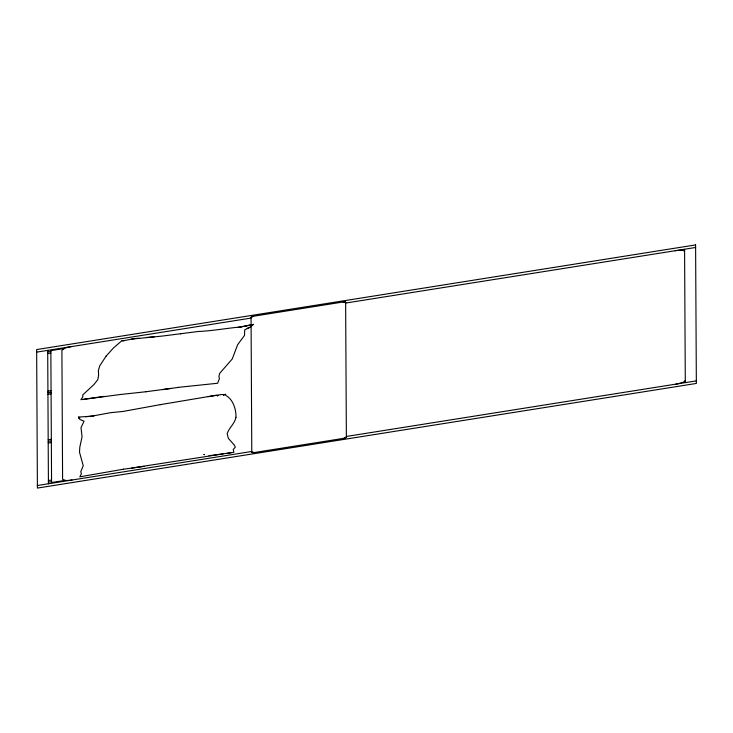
<?xml version="1.0" encoding="UTF-8"?>
<svg xmlns="http://www.w3.org/2000/svg" width="733" height="733" viewBox="0 0 733 733"><rect width="100%" height="100%" fill="white"/><g stroke="black" fill="none" stroke-linecap="round" stroke-linejoin="round"><path stroke-width="1.1" d="M235.962 417.279C236.246 409.362 233.03 399.21 225.691 395.344L225.581 394.299L223.528 395.041M235.962 417.306C234.78 423.683 229.127 427.605 227.157 433.624L228.329 438.334L234.294 445.05L235.311 447.112L233.213 449.512L233.9 452.288L226.589 453.415M346.37 437.097L343.85 438.316L254.314 452.536A2.556 0.577 -9.5 0 1 251.786 452.353L251.107 326.671L244.694 329.914L244.538 335.384L237.629 344.712L232.26 358.941L219.616 373.445L218.874 376.588L219.433 378.549L217.628 383.249L178.33 387.363M251.053 317.49L253.572 316.216L343.117 301.996A2.556 0.577 -9.5 0 1 345.637 302.179L345.655 302.198M345.646 302.472L343.117 301.996M251.767 452.087L254.314 452.536M685.291 380.427L684.026 381.728A9.584 2.172 -9.5 0 1 675.844 384.129M104.077 396.379L80.896 399.677L82.866 396.81L82.701 394.959L93.888 384.596L97.791 379.667L98.616 375.03L98.369 370.495L99.734 365.849L106.184 356.018M106.138 356.073L113.569 347.873L121.88 340.717C127.386 340.478 133.04 338.261 138.821 338.27M83.91 399.311L120.349 394.51M231.06 452.728L219.14 454.405M247.186 328.357L250.512 327.065L253.618 324.316L237.694 327.504M225.581 394.299L223.547 395.078L223.107 394.455L220.459 394.656L208.053 396.635L216.501 395.27M131.638 339.113L162.836 336.007L198.112 331.508C212.368 330.904 226.671 328.201 240.965 326.927M240.9 326.945L246.306 325.901M131.674 468.057L223.153 453.892M90.956 416.307L110.61 412.679L122.823 411.479L160.472 404.625M171.082 388.38L145.904 391.752M246.297 325.91L251.098 324.866L251.053 317.197A2.556 0.577 -9.5 0 1 253.572 316.216M123.41 469.221L79.824 476.826L81.4 473.683L80.758 471.722L83.25 465.776L79.494 452.179L79.824 447.093L82.059 436.804L81.015 427.641L84.075 421.173L79.989 419.459L78.807 418.406L78.642 417.068M208.273 396.599L160.261 404.653M36.668 352.124L251.062 318.076M345.646 303.059L695.617 247.479M64.367 348.459L50.852 350.603L51.567 482.534L65.081 480.39M47.709 351.987L50.861 351.483M675.12 250.732A9.584 2.172 -9.5 0 1 683.321 250.53L684.585 250.842M47.718 353.599L50.87 353.095M47.92 391.129L51.072 390.625M47.929 392.741L51.081 392.237M47.938 394.354L51.09 393.85M48.186 439.791L51.337 439.296M48.195 441.403L51.347 440.909M48.204 443.016L51.356 442.521M48.405 480.546L51.557 480.042M48.415 482.158L51.567 481.654M37.383 485.521L251.786 451.473M346.37 436.456L696.332 380.876M162.662 389.626L178.495 387.354M141.726 466.719L144.062 466.38M123.199 469.257L141.616 466.738M208.997 455.688L219.359 454.378M120.514 394.491L146.124 391.724M93.806 416.014L78.559 417.077L79.769 417.993M154.498 336.804L146.38 337.501M85.642 416.729L91.011 416.298M123.978 340.9L122.118 340.753M78.724 417.737L79.778 417.975M684.265 250.915L684.595 251.428M684.576 249.229L685.3 382.626M345.637 302.179L346.37 437.335A2.556 0.577 -9.5 0 1 343.85 438.316M47.7 350.374L48.424 483.771M71.348 346.617A9.584 2.172 -9.5 0 0 64.66 348.322L61.902 350.319L62.598 479.318L65.374 480.436A9.584 2.172 -9.5 0 0 72.063 480.014M180.465 333.634L181.024 333.634L180.465 333.634M217.866 395.6L217.38 395.811L217.866 395.6M203.994 454.597L204.47 454.552L203.994 454.597M695.599 244.914L36.65 349.559L37.401 488.086L696.35 383.441L695.599 244.914"/></g></svg>
